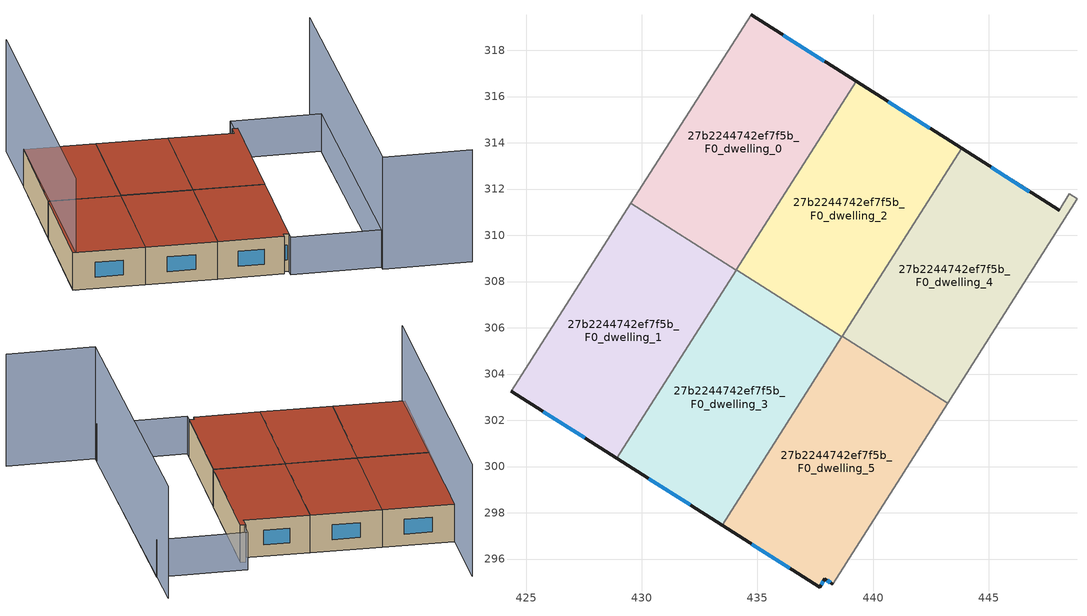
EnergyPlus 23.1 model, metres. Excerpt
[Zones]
27b2244742ef7f5b_F0_dwelling_0
 floor ground (EU_floor_Construction): 439.28,316.65 434.09,308.49 429.53,311.39 434.73,319.54 z0
 wall outside (EU_wall_Construction): 439.28,316.65 434.73,319.54 z0:3
 wall to 27b2244742ef7f5b_F0_dwelling_1 (EU_wall_Construction): 429.53,311.39 434.09,308.49 z0:3
 wall adiabatic (EU_wall_Construction): 434.73,319.54 429.53,311.39 z0:3
 wall to 27b2244742ef7f5b_F0_dwelling_2 (EU_wall_Construction): 434.1,308.5 439.28,316.65 z0:3
 wall to 27b2244742ef7f5b_F0_dwelling_3 (EU_wall_Construction): 434.09,308.49 434.1,308.5 z0:3
 window (EU_Window_Construction): 437.89,317.53 436.12,318.66 z0.91:2.09
 roof outside (EU_roof_Construction): 434.09,308.49 439.28,316.65 434.73,319.54 429.53,311.39 z3
27b2244742ef7f5b_F0_dwelling_1
 floor ground (EU_floor_Construction): 434.09,308.49 428.92,300.35 424.34,303.26 429.53,311.39 z0
 wall outside (EU_wall_Construction): 424.34,303.26 428.92,300.35 z0:3
 wall adiabatic (EU_wall_Construction): 429.53,311.39 424.34,303.26 z0:3
 wall to 27b2244742ef7f5b_F0_dwelling_3 (EU_wall_Construction): 428.92,300.35 434.09,308.49 z0:3
 window (EU_Window_Construction): 425.74,302.37 427.52,301.24 z0.91:2.09
 roof outside (EU_roof_Construction): 428.92,300.35 434.09,308.49 429.53,311.39 424.34,303.26 z3
27b2244742ef7f5b_F0_dwelling_2
 floor ground (EU_floor_Construction): 443.83,313.76 438.65,305.61 434.1,308.5 439.28,316.65 z0
 wall outside (EU_wall_Construction): 443.83,313.76 439.28,316.65 z0:3
 wall to 27b2244742ef7f5b_F0_dwelling_3 (EU_wall_Construction): 434.1,308.5 438.65,305.61 z0:3
 wall to 27b2244742ef7f5b_F0_dwelling_4 (EU_wall_Construction): 438.67,305.63 443.83,313.76 z0:3
 wall to 27b2244742ef7f5b_F0_dwelling_5 (EU_wall_Construction): 438.65,305.61 438.67,305.63 z0:3
 window (EU_Window_Construction): 442.45,314.64 440.66,315.77 z0.91:2.09
 roof outside (EU_roof_Construction): 438.65,305.61 443.83,313.76 439.28,316.65 434.1,308.5 z3
27b2244742ef7f5b_F0_dwelling_3
 floor ground (EU_floor_Construction): 438.65,305.61 433.47,297.46 428.92,300.35 434.1,308.5 z0
 wall outside (EU_wall_Construction): 428.92,300.35 433.47,297.46 z0:3
 wall to 27b2244742ef7f5b_F0_dwelling_5 (EU_wall_Construction): 433.47,297.46 438.65,305.61 z0:3
 window (EU_Window_Construction): 430.3,299.47 432.09,298.34 z0.91:2.09
 roof outside (EU_roof_Construction): 433.47,297.46 438.65,305.61 434.1,308.5 428.92,300.35 z3
27b2244742ef7f5b_F0_dwelling_4
 floor ground (EU_floor_Construction): 448.5,311.79 448.82,311.58 443.22,302.74 438.67,305.63 443.83,313.76 448.05,311.08 z0
 wall outside (EU_wall_Construction): 448.05,311.08 443.83,313.76 z0:3
 wall adiabatic (EU_wall_Construction): 443.22,302.74 448.82,311.58 448.5,311.79 448.05,311.08 z0:3
 wall to 27b2244742ef7f5b_F0_dwelling_5 (EU_wall_Construction): 438.67,305.63 443.22,302.74 z0:3
 window (EU_Window_Construction): 446.77,311.89 445.12,312.94 z0.91:2.09
 roof outside (EU_roof_Construction): 443.22,302.74 448.82,311.58 448.5,311.79 448.05,311.08 443.83,313.76 438.67,305.63 z3
27b2244742ef7f5b_F0_dwelling_5
 floor ground (EU_floor_Construction): 443.22,302.74 438.27,294.92 437.92,295.14 437.69,294.78 433.47,297.46 438.67,305.63 z0
 wall outside (EU_wall_Construction): 433.47,297.46 437.69,294.78 437.92,295.14 438.27,294.92 z0:3
 wall adiabatic (EU_wall_Construction): 438.27,294.92 443.22,302.74 z0:3
 window (EU_Window_Construction): 437.76,294.89 437.85,295.03 / 434.76,296.64 436.4,295.59 / 438.02,295.07 438.16,294.98 z0.91:2.09
 roof outside (EU_roof_Construction): 438.27,294.92 443.22,302.74 438.67,305.63 433.47,297.46 437.69,294.78 437.92,295.14 z3
shading: 438.19,325.08 424.46,303.09 / 449.2,286.92 443.49,290.44 / 443.49,290.44 457.18,312.7 z0:9; 455.08,309.29 443.7,290.78 / 443.7,290.78 437.91,294.34 / 437.91,294.34 449.3,312.85 / 449.3,312.85 455.08,309.29 z0:3
[Building]
EU S2 Campaign: North Axis=0; Terrain=City; Solar Distribution=FullExterior
[Site:Location]
Montreal-Trudeau.Intl.AP: Latitude=45.4667; Longitude=-73.75; Time Zone=-5; Elevation=36
[SizingPeriod:WeatherFileDays]
AnnualSizingPeriod: Begin Month=1; Begin Day of Month=1; End Month=12; End Day of Month=31; Day of Week for Start Day=Monday; Use Weather File Daylight Saving Period=No; Use Weather File Rain and Snow Indicators=No
[MATERIAL]
EU_InternalMass_Material: Roughness=MediumRough; Thickness=0.1; Conductivity=1; Density=1800; Specific Heat=900; Thermal Absorptance=0.9; Solar Absorptance=0.7; Visible Absorptance=0.7
[MATERIAL:NOMASS] Roughness=MediumRough; Thermal Absorptance=0.9; Solar Absorptance=0.7; Visible Absorptance=0.7
Name | Thermal Resistance
EU_wall_NoMass | 2.85309
EU_roof_NoMass | 5.52444
EU_floor_NoMass | 1.91146
[WINDOWMATERIAL:SIMPLEGLAZINGSYSTEM]
EU_Window_SimpleGlazing: UFactor=2.833; Solar Heat Gain Coefficient=0.7; Visible Transmittance=0.7
[CONSTRUCTION]
EU_wall_Construction: EU_wall_NoMass
EU_roof_Construction: EU_roof_NoMass
EU_floor_Construction: EU_floor_NoMass
EU_Window_Construction: EU_Window_SimpleGlazing
EU_InternalMass_Construction: EU_InternalMass_Material
[ZONE] Type=1; Multiplier=1; Ceiling Height=autocalculate; Floor Area=autocalculate; Part of Total Floor Area=Yes
Name | Volume
27b2244742ef7f5b_F0_dwelling_0 | 156.444
27b2244742ef7f5b_F0_dwelling_1 | 156.447
27b2244742ef7f5b_F0_dwelling_2 | 156.485
27b2244742ef7f5b_F0_dwelling_3 | 156.454
27b2244742ef7f5b_F0_dwelling_4 | 156.455
27b2244742ef7f5b_F0_dwelling_5 | 156.451
[INTERNALMASS] Construction=EU_InternalMass_Construction
Name | Zone or ZoneList | Surface Area
27b2244742ef7f5b_F0_dwelling_0_EU_InternalMass | 27b2244742ef7f5b_F0_dwelling_0 | 52.1478
27b2244742ef7f5b_F0_dwelling_1_EU_InternalMass | 27b2244742ef7f5b_F0_dwelling_1 | 52.1489
27b2244742ef7f5b_F0_dwelling_2_EU_InternalMass | 27b2244742ef7f5b_F0_dwelling_2 | 52.1605
27b2244742ef7f5b_F0_dwelling_3_EU_InternalMass | 27b2244742ef7f5b_F0_dwelling_3 | 52.1519
27b2244742ef7f5b_F0_dwelling_4_EU_InternalMass | 27b2244742ef7f5b_F0_dwelling_4 | 52.1519
27b2244742ef7f5b_F0_dwelling_5_EU_InternalMass | 27b2244742ef7f5b_F0_dwelling_5 | 52.1501
[OTHEREQUIPMENT] Fuel Type=Electricity; Design Level Calculation Method=Watts/Area; Power per Zone Floor Area=1; Fraction Latent=0; Fraction Radiant=0; Fraction Lost=0; Carbon Dioxide Generation Rate=0; EndUse Subcategory=EU_Step8_InternalGains
Name | Zone or ZoneList or Space or SpaceList | Schedule
EU_Step8_InternalGain_27b2244742ef7f5b_F0_dwelling_0_f000 | 27b2244742ef7f5b_F0_dwelling_0 | EU_Step8_GainSchedule_27b2244742ef7f5b_F0_dwelling_0_f000
EU_Step8_InternalGain_27b2244742ef7f5b_F0_dwelling_1_f000 | 27b2244742ef7f5b_F0_dwelling_1 | EU_Step8_GainSchedule_27b2244742ef7f5b_F0_dwelling_1_f000
EU_Step8_InternalGain_27b2244742ef7f5b_F0_dwelling_2_f000 | 27b2244742ef7f5b_F0_dwelling_2 | EU_Step8_GainSchedule_27b2244742ef7f5b_F0_dwelling_2_f000
EU_Step8_InternalGain_27b2244742ef7f5b_F0_dwelling_3_f000 | 27b2244742ef7f5b_F0_dwelling_3 | EU_Step8_GainSchedule_27b2244742ef7f5b_F0_dwelling_3_f000
EU_Step8_InternalGain_27b2244742ef7f5b_F0_dwelling_4_f000 | 27b2244742ef7f5b_F0_dwelling_4 | EU_Step8_GainSchedule_27b2244742ef7f5b_F0_dwelling_4_f000
EU_Step8_InternalGain_27b2244742ef7f5b_F0_dwelling_5_f000 | 27b2244742ef7f5b_F0_dwelling_5 | EU_Step8_GainSchedule_27b2244742ef7f5b_F0_dwelling_5_f000
[ZONEVENTILATION:DESIGNFLOWRATE] Schedule=EU_AlwaysOn; Design Flow Rate Calculation Method=AirChanges/Hour; Air Changes per Hour=0.624851; Ventilation Type=Natural; Fan Pressure Rise=0; Fan Total Efficiency=1; Constant Term Coefficient=1; Temperature Term Coefficient=0; Velocity Term Coefficient=0; Velocity Squared Term Coefficient=0; Minimum Indoor Temperature=-100; Maximum Indoor Temperature=100; Delta Temperature=-100; Minimum Outdoor Temperature=-100; Maximum Outdoor Temperature=100; Maximum Wind Speed=40
Name | Zone or ZoneList or Space or SpaceList
EU_ConstantAir_27b2244742ef7f5b_F0_dwelling_0 | 27b2244742ef7f5b_F0_dwelling_0
EU_ConstantAir_27b2244742ef7f5b_F0_dwelling_1 | 27b2244742ef7f5b_F0_dwelling_1
EU_ConstantAir_27b2244742ef7f5b_F0_dwelling_2 | 27b2244742ef7f5b_F0_dwelling_2
EU_ConstantAir_27b2244742ef7f5b_F0_dwelling_3 | 27b2244742ef7f5b_F0_dwelling_3
EU_ConstantAir_27b2244742ef7f5b_F0_dwelling_4 | 27b2244742ef7f5b_F0_dwelling_4
EU_ConstantAir_27b2244742ef7f5b_F0_dwelling_5 | 27b2244742ef7f5b_F0_dwelling_5
[HVACTEMPLATE:THERMOSTAT] Constant Heating Setpoint=20; Constant Cooling Setpoint=50
EU_HeatOnly_27b2244742ef7f5b_F0_dwelling_0; EU_HeatOnly_27b2244742ef7f5b_F0_dwelling_1; EU_HeatOnly_27b2244742ef7f5b_F0_dwelling_2; EU_HeatOnly_27b2244742ef7f5b_F0_dwelling_3; EU_HeatOnly_27b2244742ef7f5b_F0_dwelling_4; EU_HeatOnly_27b2244742ef7f5b_F0_dwelling_5
[HVACTEMPLATE:ZONE:IDEALLOADSAIRSYSTEM] System Availability Schedule=EU_AlwaysOn; Maximum Heating Supply Air Temperature=50; Minimum Cooling Supply Air Temperature=13; Maximum Heating Supply Air Humidity Ratio=0.0156; Minimum Cooling Supply Air Humidity Ratio=0.0077; Heating Limit=NoLimit; Cooling Limit=NoLimit; Heating Availability Schedule=EU_AlwaysOn; Cooling Availability Schedule=EU_CoolingOff; Dehumidification Control Type=ConstantSensibleHeatRatio; Cooling Sensible Heat Ratio=0.7; Dehumidification Setpoint=60; Humidification Control Type=None; Humidification Setpoint=30; Outdoor Air Method=None; Outdoor Air Flow Rate per Person=0.00944; Outdoor Air Flow Rate per Zone Floor Area=0; Outdoor Air Flow Rate per Zone=0; Demand Controlled Ventilation Type=None; Outdoor Air Economizer Type=NoEconomizer; Heat Recovery Type=None; Sensible Heat Recovery Effectiveness=0.7; Latent Heat Recovery Effectiveness=0.65
Name | Template Thermostat
27b2244742ef7f5b_F0_dwelling_0 | EU_HeatOnly_27b2244742ef7f5b_F0_dwelling_0
27b2244742ef7f5b_F0_dwelling_1 | EU_HeatOnly_27b2244742ef7f5b_F0_dwelling_1
27b2244742ef7f5b_F0_dwelling_2 | EU_HeatOnly_27b2244742ef7f5b_F0_dwelling_2
27b2244742ef7f5b_F0_dwelling_3 | EU_HeatOnly_27b2244742ef7f5b_F0_dwelling_3
27b2244742ef7f5b_F0_dwelling_4 | EU_HeatOnly_27b2244742ef7f5b_F0_dwelling_4
27b2244742ef7f5b_F0_dwelling_5 | EU_HeatOnly_27b2244742ef7f5b_F0_dwelling_5
[SIZING:ZONE] Zone Cooling Design Supply Air Temperature Input Method=SupplyAirTemperature; Zone Cooling Design Supply Air Temperature=13; Zone Heating Design Supply Air Temperature Input Method=SupplyAirTemperature; Zone Heating Design Supply Air Temperature=50; Zone Cooling Design Supply Air Humidity Ratio=0.008; Zone Heating Design Supply Air Humidity Ratio=0.008; Cooling Design Air Flow Method=DesignDay; Cooling Design Air Flow Rate=0; Cooling Minimum Air Flow per Zone Floor Area=0.000762; Cooling Minimum Air Flow=0; Cooling Minimum Air Flow Fraction=0.2; Heating Design Air Flow Method=DesignDay; Heating Design Air Flow Rate=0; Heating Maximum Air Flow per Zone Floor Area=0.002032; Heating Maximum Air Flow=0.141576; Heating Maximum Air Flow Fraction=0.3; Account for Dedicated Outdoor Air System=No; Dedicated Outdoor Air System Control Strategy=NeutralSupplyAir; Dedicated Outdoor Air Low Setpoint Temperature for Design=autosize; Dedicated Outdoor Air High Setpoint Temperature for Design=autosize; Zone Load Sizing Method=Sensible Load Only No Latent Load; Zone Latent Cooling Design Supply Air Humidity Ratio Input Method=HumidityRatioDifference; Zone Cooling Design Supply Air Humidity Ratio Difference=0.005; Zone Latent Heating Design Supply Air Humidity Ratio Input Method=HumidityRatioDifference; Zone Humidification Design Supply Air Humidity Ratio Difference=0.005
27b2244742ef7f5b_F0_dwelling_0; 27b2244742ef7f5b_F0_dwelling_1; 27b2244742ef7f5b_F0_dwelling_2; 27b2244742ef7f5b_F0_dwelling_3; 27b2244742ef7f5b_F0_dwelling_4; 27b2244742ef7f5b_F0_dwelling_5
[SCHEDULE:CONSTANT]
Name | Hourly Value
EU_AlwaysOn | 1
EU_CoolingOff | 0
[SCHEDULE:FILE] Column Number=1; Rows to Skip at Top=0; Number of Hours of Data=8760; Column Separator=Comma; Interpolate to Timestep=No; Minutes per Item=60; Adjust Schedule for Daylight Savings=Yes
Name | File
EU_Step8_GainSchedule_27b2244742ef7f5b_F0_dwelling_0_f000 | ../../schedules/27b2244742ef7f5b/27b2244742ef7f5b_F0_dwelling_0_f000_gain.csv
EU_Step8_GainSchedule_27b2244742ef7f5b_F0_dwelling_1_f000 | ../../schedules/27b2244742ef7f5b/27b2244742ef7f5b_F0_dwelling_1_f000_gain.csv
EU_Step8_GainSchedule_27b2244742ef7f5b_F0_dwelling_2_f000 | ../../schedules/27b2244742ef7f5b/27b2244742ef7f5b_F0_dwelling_2_f000_gain.csv
EU_Step8_GainSchedule_27b2244742ef7f5b_F0_dwelling_3_f000 | ../../schedules/27b2244742ef7f5b/27b2244742ef7f5b_F0_dwelling_3_f000_gain.csv
EU_Step8_GainSchedule_27b2244742ef7f5b_F0_dwelling_4_f000 | ../../schedules/27b2244742ef7f5b/27b2244742ef7f5b_F0_dwelling_4_f000_gain.csv
EU_Step8_GainSchedule_27b2244742ef7f5b_F0_dwelling_5_f000 | ../../schedules/27b2244742ef7f5b/27b2244742ef7f5b_F0_dwelling_5_f000_gain.csv
